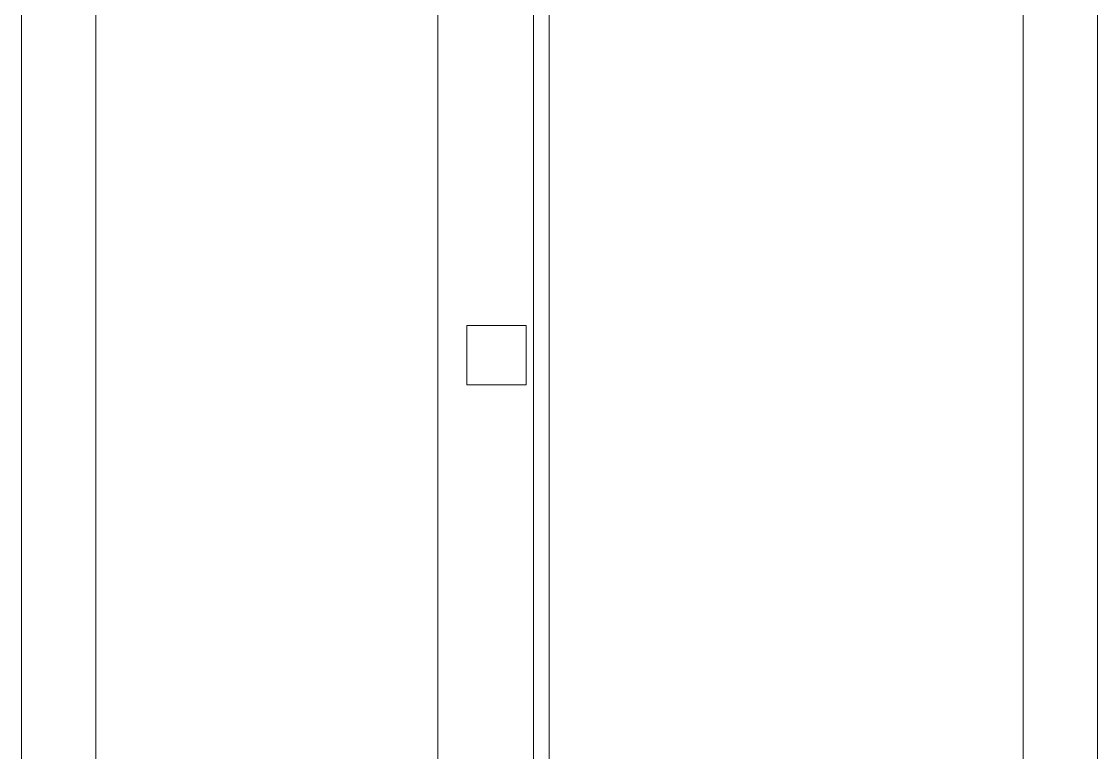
# Model space of a CAD drawing. Header units: millimetres. Extents: x -546 to 1681, y -650 to 1730.
# Drawn here: x 875.227 to 878.127, y 558.888 to 560.858 of the extents above; entities that cross this region are included whole.
import ezdxf

# ---------------------------------------------------------------- set-up
doc = ezdxf.new("R2010")
doc.units = ezdxf.units.MM

msp = doc.modelspace()

# ---------------------------------------------------------------- linework, layer by layer
at = {"color": 7, "lineweight": 0}
for points in [[(878.1273, 591.3717), (878.1273, 546.2716)], [(878.1273, 591.3717), (878.1273, 546.3716)], [(877.9273, 546.4716), (877.9273, 590.7977)], [(875.2273, 548.9716), (875.2273, 568.8166)], [(876.3493, 563.7876), (876.3493, 547.9876)], [(876.6073, 547.9876), (876.6073, 563.7876)], [(876.6493, 563.7876), (876.6493, 547.9876)], [(875.4273, 548.9716), (875.4273, 561.1486)], [(876.5873, 560.0386), (876.4273, 560.0386)], [(876.4273, 560.0386), (876.4273, 559.8786)], [(876.5873, 559.8786), (876.5873, 560.0386)], [(876.4273, 559.8786), (876.5873, 559.8786)]]:
    msp.add_lwpolyline(points, dxfattribs=at)

doc.saveas('drawing.dxf')
